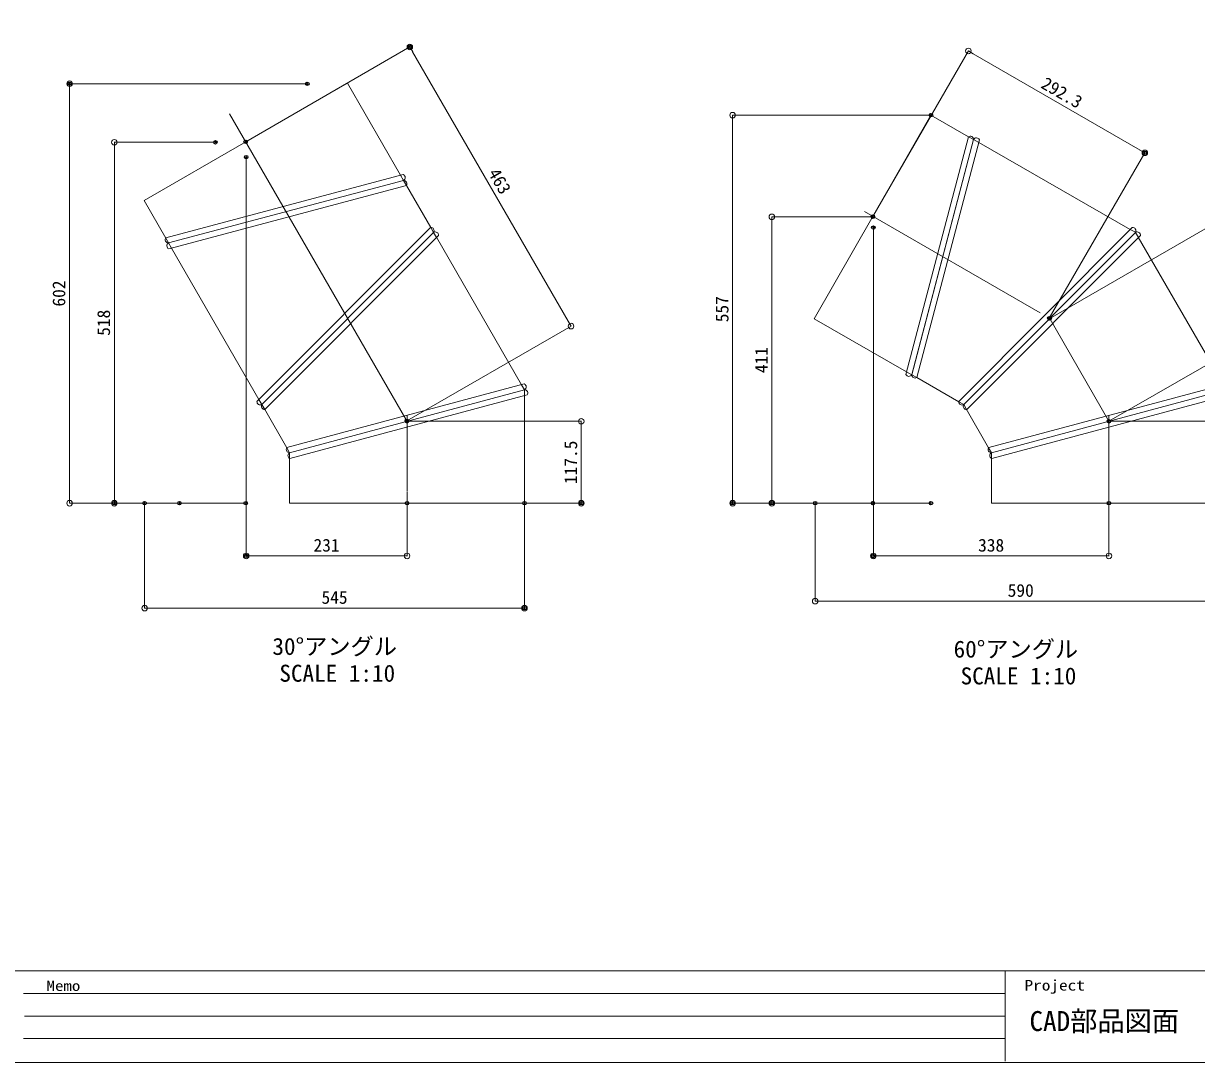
# Model space of a CAD drawing. Units: millimetres, scale not verified. Extents: x 2274 to 6349, y -1382 to 1448.
# Drawn here: x 3280 to 4963, y -1382 to 109 of the extents above; entities that cross this region are included whole.
import ezdxf
from ezdxf.enums import TextEntityAlignment as Align

# ---------------------------------------------------------------- set-up
doc = ezdxf.new("R2010")
doc.units = ezdxf.units.MM
doc.header["$LTSCALE"] = 10
doc.header["$PDMODE"] = 32
doc.header["$PDSIZE"] = 5
doc.linetypes.add('USER3', pattern=[0.75, 0.6, -0.05, 0.05, -0.05])
doc.layers.add('0-0_0', color=7, linetype='Continuous', lineweight=18)
doc.layers.add('0-1_Defpoints', color=7, linetype='Continuous')
doc.styles.add('ＭＳ ゴシック', font='')
doc.styles.get('ＭＳ ゴシック').set_extended_font_data('MS Gothic')

# ---------------------------------------------------------------- blocks, each defined once
blk = doc.blocks.new('A$C713E1B3B')
at = {"layer": '0-0_0'}
for p, q in [((-9.4643, -2.5359), (9.4643, 2.5359)), ((9.6871, 2.1197), (-9.4493, -3.0079)), ((9.4643, 2.06), (9.4643, 2.5359)), ((9.4643, -6.6081), (9.4643, 2.06)), ((-9.4643, -2.9992), (-9.4643, -2.5359))]:
    blk.add_line(p, q, dxfattribs=at)
blk.add_lwpolyline([(-9.4643, -2.9992), (-9.4643, -6.6081), (9.4643, -6.6081)], dxfattribs=at)
for centre, radius, start, end in [((9.4657, 2.2689), 0.2671, 326.06605, 90.2992), ((-9.3333, -2.7676), 0.2661, 119.49174, 240.50826)]:
    blk.add_arc(centre, radius, start, end, dxfattribs=at)
blk = doc.blocks.new('A$C3C5C63D1')
at = {"layer": '0-0_0'}
for p, q in [((-9.6879, 11.7025), (9.4486, 6.5436)), ((-9.4643, 12.1184), (-9.4643, 11.6422)), ((-9.4643, 11.6673), (-9.4643, -2.06)), ((9.4643, 2.9992), (9.4643, 6.6081)), ((-9.6871, -2.1197), (9.4493, 3.0079)), ((9.4643, 2.9992), (9.4643, 2.5359)), ((9.4643, 2.5359), (-9.4643, -2.5359)), ((-9.4643, -2.06), (-9.4643, -2.5359))]:
    blk.add_line(p, q, dxfattribs=at)
blk.add_lwpolyline([(9.4643, 6.5526), (9.4643, 7.0155), (-9.4643, 12.1184)], dxfattribs=at)
for centre, radius, start, end in [((-9.4661, 11.8513), 0.2671, 89.61338, 213.84652), ((9.3329, 6.784), 0.2661, 299.57782, 60.42084), ((9.3138, 2.7563), 0.2857, 58.22818, 61.68989), ((9.3333, 2.7676), 0.2661, 299.49174, 60.50826), ((-9.4657, -2.2689), 0.2671, 146.06605, 270.2992)]:
    blk.add_arc(centre, radius, start, end, dxfattribs=at)
blk = doc.blocks.new('A$C0C421330')
at = {"layer": '0-0_0'}
for p, q in [((-9.4643, 7.3846), (9.4643, 12.4875)), ((9.4643, 12.4875), (9.4643, 12.0114)), ((9.6879, 12.0717), (-9.4486, 6.9127)), ((9.4643, -2.0753), (9.4643, 11.9977)), ((-9.4643, 6.9218), (-9.465, 7.385)), ((-9.4643, 3.0147), (-9.4643, 6.9217)), ((-9.4643, 2.5514), (-9.4643, 3.0143)), ((9.68, -2.1335), (-9.4486, 3.0233)), ((-9.4643, 2.5514), (9.4565, -2.5493)), ((9.4643, -2.5493), (9.4643, -2.0753))]:
    blk.add_line(p, q, dxfattribs=at)
for centre, radius, start, end in [((9.4661, 12.2204), 0.2671, 326.15348, 90.38662), ((-9.3329, 7.1532), 0.2661, 119.57916, 240.42218), ((-9.3142, 7.1649), 0.2857, 238.30789, 241.93705), ((-9.3329, 2.7829), 0.2661, 119.40432, 240.42084), ((-9.3138, 2.7714), 0.2857, 118.14076, 121.60469), ((9.4583, -2.2823), 0.2671, 269.61338, 33.84652)]:
    blk.add_arc(centre, radius, start, end, dxfattribs=at)
blk = doc.blocks.new('A$C2791311D')
at = {"layer": '0-0_0'}
for p, q in [((-9.4643, 6.5085), (-9.4643, -2.0753)), ((-9.68, -2.1335), (9.4476, 3.023)), ((9.4636, 3.0147), (9.4643, 2.5514)), ((9.4643, 2.5514), (-9.4565, -2.5493)), ((-9.465, -2.5518), (-9.465, -2.0755))]:
    blk.add_line(p, q, dxfattribs=at)
blk.add_lwpolyline([(9.4643, 3.0143), (9.4643, 6.5085), (-9.4643, 6.5085)], dxfattribs=at)
for centre, radius, start, end in [((9.3329, 2.7829), 0.2661, 299.57915, 64.48185), ((-9.4583, -2.2823), 0.2671, 146.15347, 270.38661)]:
    blk.add_arc(centre, radius, start, end, dxfattribs=at)
blk = doc.blocks.new('_Origin')
at = {"layer": '0-0_0'}
blk.add_line((0, 0), (-1.429, 0), dxfattribs=at)
blk.add_circle((0, 0), 0.714, dxfattribs=at)
blk = doc.blocks.new('D98')
at = {"layer": '0-0_0', "color": 5}
for p, q in [((-3652.54, 2173.65), (-4059.41, 2173.65)), ((-4059.15, 2162.22), (-4059.15, 1389.44)), ((-3652.54, 1378.01), (-4059.41, 1378.01))]:
    blk.add_line(p, q, dxfattribs=at)
at = {"layer": '0-1_Defpoints'}
for p in [(-3652.45, 2173.65), (-4059.15, 1378.01), (-3652.45, 1378.01)]:
    blk.add_point(p, dxfattribs=at)
at = {"layer": '0-0_0', "xscale": 8, "yscale": 8}
for p, rotation in [((-4059.15, 2173.65), 90), ((-4059.15, 1378.01), 270)]:
    blk.add_blockref('_Origin', p, dxfattribs=dict(at, rotation=rotation))
at = {"layer": '0-0_0', "style": 'ＭＳ ゴシック'}
blk.add_text('557', height=26.18, rotation=90, dxfattribs=at).set_placement((-4059.73, 1749.05), align=Align.BOTTOM_LEFT)
blk = doc.blocks.new('D97')
at = {"layer": '0-0_0', "color": 5}
for p, q in [((-3771.58, 1965.11), (-3978.88, 1965.11)), ((-3978.63, 1953.68), (-3978.63, 1389.44)), ((-3771.58, 1378.01), (-3978.88, 1378.01))]:
    blk.add_line(p, q, dxfattribs=at)
at = {"layer": '0-1_Defpoints'}
for p in [(-3771.5, 1965.11), (-3978.63, 1378.01), (-3771.5, 1378.01)]:
    blk.add_point(p, dxfattribs=at)
at = {"layer": '0-0_0', "xscale": 8, "yscale": 8}
for p, rotation in [((-3978.63, 1965.11), 90), ((-3978.63, 1378.01), 270)]:
    blk.add_blockref('_Origin', p, dxfattribs=dict(at, rotation=rotation))
at = {"layer": '0-0_0', "style": 'ＭＳ ゴシック'}
blk.add_text('411', height=26.18, rotation=90, dxfattribs=at).set_placement((-3979.2, 1644.77), align=Align.BOTTOM_LEFT)
blk = doc.blocks.new('D93')
at = {"layer": '0-0_0', "color": 5}
for p, q in [((-3770.5, 1943.03), (-3770.5, 1269.67)), ((-3287.66, 1377.92), (-3287.66, 1269.67)), ((-3299.08, 1269.92), (-3759.07, 1269.92))]:
    blk.add_line(p, q, dxfattribs=at)
at = {"layer": '0-1_Defpoints'}
for p in [(-3770.5, 1943.12), (-3287.66, 1378.01), (-3770.5, 1269.92)]:
    blk.add_point(p, dxfattribs=at)
at = {"layer": '0-0_0', "xscale": 8, "yscale": 8, "rotation": 180}
blk.add_blockref('_Origin', (-3770.5, 1269.92), dxfattribs=at)
at = {"layer": '0-0_0', "xscale": 8, "yscale": 8}
blk.add_blockref('_Origin', (-3287.66, 1269.92), dxfattribs=at)
at = {"layer": '0-0_0', "style": 'ＭＳ ゴシック'}
blk.add_text('338', height=26.18, dxfattribs=at).set_placement((-3555.86, 1270.95), align=Align.BOTTOM_LEFT)
blk = doc.blocks.new('D94')
at = {"layer": '0-0_0', "color": 5}
for p, q in [((-3889.87, 1377.92), (-3889.87, 1177.09)), ((-3046.94, 1377.92), (-3046.94, 1177.09)), ((-3878.44, 1177.35), (-3058.37, 1177.35))]:
    blk.add_line(p, q, dxfattribs=at)
at = {"layer": '0-1_Defpoints'}
for p in [(-3889.87, 1378.01), (-3046.94, 1378.01), (-3046.94, 1177.35)]:
    blk.add_point(p, dxfattribs=at)
at = {"layer": '0-0_0', "xscale": 8, "yscale": 8, "rotation": 180}
blk.add_blockref('_Origin', (-3889.87, 1177.35), dxfattribs=at)
at = {"layer": '0-0_0', "xscale": 8, "yscale": 8}
blk.add_blockref('_Origin', (-3046.94, 1177.35), dxfattribs=at)
at = {"layer": '0-0_0', "style": 'ＭＳ ゴシック'}
blk.add_text('590', height=26.18, dxfattribs=at).set_placement((-3495.19, 1178.37), align=Align.BOTTOM_LEFT)
blk = doc.blocks.new('D91')
at = {"layer": '0-0_0', "color": 5}
for p, q in [((-3287.57, 1545.94), (-2930.34, 1545.94)), ((-2930.6, 1534.51), (-2930.6, 1389.44)), ((-3287.66, 1378.01), (-2930.34, 1378.01))]:
    blk.add_line(p, q, dxfattribs=at)
at = {"layer": '0-1_Defpoints'}
for p in [(-3287.66, 1545.94), (-3287.75, 1378.01), (-2930.6, 1378.01)]:
    blk.add_point(p, dxfattribs=at)
at = {"layer": '0-0_0', "xscale": 8, "yscale": 8}
for p, rotation in [((-2930.6, 1545.94), 90), ((-2930.6, 1378.01), 270)]:
    blk.add_blockref('_Origin', p, dxfattribs=dict(at, rotation=rotation))
at = {"layer": '0-0_0', "style": 'ＭＳ ゴシック'}
blk.add_text('117.5', height=26.18, rotation=90, dxfattribs=at).set_placement((-2931.18, 1417.33), align=Align.BOTTOM_LEFT)
blk = doc.blocks.new('D95')
at = {"layer": '0-0_0', "color": 5}
for p, q in [((-3409.09, 1756.77), (-3067.87, 1953.61)), ((-2952.29, 1752.73), (-3062.38, 1943.58)), ((-3287.58, 1546.12), (-2946.36, 1742.96))]:
    blk.add_line(p, q, dxfattribs=at)
at = {"layer": '0-1_Defpoints'}
for p in [(-3068.09, 1953.48), (-3409.17, 1756.73), (-3287.66, 1546.08)]:
    blk.add_point(p, dxfattribs=at)
at = {"layer": '0-0_0', "xscale": 8, "yscale": 8}
for p, rotation in [((-3068.09, 1953.48), 119.97896), ((-2946.58, 1742.83), 299.97896)]:
    blk.add_blockref('_Origin', p, dxfattribs=dict(at, rotation=rotation))
at = {"layer": '0-0_0', "style": 'ＭＳ ゴシック'}
blk.add_text('170.2', height=26.18, rotation=299.979, dxfattribs=at).set_placement((-3028.75, 1887.34), align=Align.BOTTOM_LEFT)
blk = doc.blocks.new('D96')
at = {"layer": '0-0_0', "color": 5}
for p, q in [((-3771.54, 1966.04), (-3575.61, 2305.4)), ((-3565.84, 2299.46), (-3223.98, 2102.08)), ((-3409.89, 1757.24), (-3213.96, 2096.59))]:
    blk.add_line(p, q, dxfattribs=at)
at = {"layer": '0-1_Defpoints'}
for p in [(-3214.09, 2096.37), (-3771.58, 1965.97), (-3409.94, 1757.16)]:
    blk.add_point(p, dxfattribs=at)
at = {"layer": '0-0_0', "xscale": 8, "yscale": 8}
for p, rotation in [((-3575.73, 2305.18), 149.99907), ((-3214.09, 2096.37), 329.99907)]:
    blk.add_blockref('_Origin', p, dxfattribs=dict(at, rotation=rotation))
at = {"layer": '0-0_0', "style": 'ＭＳ ゴシック'}
blk.add_text('292.3', height=26.18, rotation=329.999, dxfattribs=at).set_placement((-3433.06, 2223.98), align=Align.BOTTOM_LEFT)
blk = doc.blocks.new('D88')
at = {"layer": '0-0_0', "color": 5}
for p, q in [((-5057.2, 2119.06), (-4720.5, 2313.46)), ((-4396.08, 1751.03), (-4715.01, 2303.43)), ((-4726.84, 1546.87), (-4390.14, 1741.26))]:
    blk.add_line(p, q, dxfattribs=at)
at = {"layer": '0-1_Defpoints'}
for p in [(-4720.72, 2313.33), (-5057.28, 2119.02), (-4726.92, 1546.82)]:
    blk.add_point(p, dxfattribs=at)
at = {"layer": '0-0_0', "xscale": 8, "yscale": 8}
for p, rotation in [((-4720.72, 2313.33), 119.99999), ((-4390.36, 1741.13), 299.99999)]:
    blk.add_blockref('_Origin', p, dxfattribs=dict(at, rotation=rotation))
at = {"layer": '0-0_0', "style": 'ＭＳ ゴシック'}
blk.add_text('463', height=26.18, rotation=300, dxfattribs=at).set_placement((-4568.04, 2050.94), align=Align.BOTTOM_LEFT)
blk = doc.blocks.new('D86')
at = {"layer": '0-0_0', "color": 5}
for p, q in [((-5056.42, 2087.55), (-5056.42, 1269.74)), ((-4726.49, 1377.92), (-4726.49, 1269.74)), ((-4737.92, 1270), (-5044.99, 1270))]:
    blk.add_line(p, q, dxfattribs=at)
at = {"layer": '0-1_Defpoints'}
for p in [(-5056.42, 2087.64), (-4726.49, 1378.01), (-5056.42, 1270)]:
    blk.add_point(p, dxfattribs=at)
at = {"layer": '0-0_0', "xscale": 8, "yscale": 8, "rotation": 180}
blk.add_blockref('_Origin', (-5056.42, 1270), dxfattribs=at)
at = {"layer": '0-0_0', "xscale": 8, "yscale": 8}
blk.add_blockref('_Origin', (-4726.49, 1270), dxfattribs=at)
at = {"layer": '0-0_0', "style": 'ＭＳ ゴシック'}
blk.add_text('231', height=26.18, dxfattribs=at).set_placement((-4918.24, 1271.02), align=Align.BOTTOM_LEFT)
blk = doc.blocks.new('D90')
at = {"layer": '0-0_0', "color": 5}
for p, q in [((-4931.18, 2237.96), (-5418.53, 2237.96)), ((-5418.27, 1389.44), (-5418.27, 2226.53)), ((-5193.23, 1378.01), (-5418.53, 1378.01))]:
    blk.add_line(p, q, dxfattribs=at)
at = {"layer": '0-1_Defpoints'}
for p in [(-5418.27, 2237.96), (-4931.09, 2237.96), (-5193.14, 1378.01)]:
    blk.add_point(p, dxfattribs=at)
at = {"layer": '0-0_0', "xscale": 8, "yscale": 8}
for p, rotation in [((-5418.27, 2237.96), 90), ((-5418.27, 1378.01), 270)]:
    blk.add_blockref('_Origin', p, dxfattribs=dict(at, rotation=rotation))
at = {"layer": '0-0_0', "style": 'ＭＳ ゴシック'}
blk.add_text('602', height=26.18, rotation=90, dxfattribs=at).set_placement((-5419.3, 1781.2), align=Align.BOTTOM_LEFT)
blk = doc.blocks.new('D89')
at = {"layer": '0-0_0', "color": 5}
for p, q in [((-5119.43, 2118.02), (-5326.81, 2118.02)), ((-5326.55, 2106.59), (-5326.55, 1389.44)), ((-5057.37, 1378.01), (-5326.81, 1378.01))]:
    blk.add_line(p, q, dxfattribs=at)
at = {"layer": '0-1_Defpoints'}
for p in [(-5119.34, 2118.02), (-5326.55, 1378.01), (-5057.28, 1378.01)]:
    blk.add_point(p, dxfattribs=at)
at = {"layer": '0-0_0', "xscale": 8, "yscale": 8}
for p, rotation in [((-5326.55, 2118.02), 90), ((-5326.55, 1378.01), 270)]:
    blk.add_blockref('_Origin', p, dxfattribs=dict(at, rotation=rotation))
at = {"layer": '0-0_0', "style": 'ＭＳ ゴシック'}
blk.add_text('518', height=26.18, rotation=90, dxfattribs=at).set_placement((-5327.58, 1721.23), align=Align.BOTTOM_LEFT)
blk = doc.blocks.new('D87')
at = {"layer": '0-0_0', "color": 5}
for p, q in [((-4726.4, 1545.94), (-4369.18, 1545.94)), ((-4369.44, 1534.51), (-4369.44, 1389.44)), ((-4726.49, 1378.01), (-4369.18, 1378.01))]:
    blk.add_line(p, q, dxfattribs=at)
at = {"layer": '0-1_Defpoints'}
for p in [(-4726.49, 1545.94), (-4726.58, 1378.01), (-4369.44, 1378.01)]:
    blk.add_point(p, dxfattribs=at)
at = {"layer": '0-0_0', "xscale": 8, "yscale": 8}
for p, rotation in [((-4369.44, 1545.94), 90), ((-4369.44, 1378.01), 270)]:
    blk.add_blockref('_Origin', p, dxfattribs=dict(at, rotation=rotation))
at = {"layer": '0-0_0', "style": 'ＭＳ ゴシック'}
blk.add_text('117.5', height=26.18, rotation=90, dxfattribs=at).set_placement((-4370.02, 1417.33), align=Align.BOTTOM_LEFT)
blk = doc.blocks.new('D85')
at = {"layer": '0-0_0', "color": 5}
for p, q in [((-5264.42, 1377.92), (-5264.42, 1162.75)), ((-4485.78, 1377.92), (-4485.78, 1162.75)), ((-5252.99, 1163.01), (-4497.21, 1163.01))]:
    blk.add_line(p, q, dxfattribs=at)
at = {"layer": '0-1_Defpoints'}
for p in [(-5264.42, 1378.01), (-4485.78, 1378.01), (-4485.78, 1163.01)]:
    blk.add_point(p, dxfattribs=at)
at = {"layer": '0-0_0', "xscale": 8, "yscale": 8, "rotation": 180}
blk.add_blockref('_Origin', (-5264.42, 1163.01), dxfattribs=at)
at = {"layer": '0-0_0', "xscale": 8, "yscale": 8}
blk.add_blockref('_Origin', (-4485.78, 1163.01), dxfattribs=at)
at = {"layer": '0-0_0', "style": 'ＭＳ ゴシック'}
blk.add_text('545', height=26.18, dxfattribs=at).set_placement((-4901.88, 1164.04), align=Align.BOTTOM_LEFT)

msp = doc.modelspace()

# ---------------------------------------------------------------- linework, layer by layer
at = {"layer": '0-0_0'}
for p, q in [((3575.68, -20.78), (3828.64, -458.92)), ((4486.65, -160.84), (4738.67, -306.34)), ((3745.09, -314.2), (3744.71, -314.58)), ((3745.39, -313.9), (3745.09, -314.2)), ((4751.02, -312.02), (4837.49, -461.79)), ((4837.48, -453.3), (4837.48, -598.87)), ((3661.79, -579.42), (3998.79, -579.42)), ((4668.98, -579.42), (5005.98, -579.42))]:
    msp.add_line(p, q, dxfattribs=at)
at = {"layer": '0-0_0', "linetype": 'USER3'}
msp.add_line((3830.29, -621.32), (3830.29, -453.3), dxfattribs=at)
at = {"layer": '0-0_0', "color": 2}
msp.add_line((2343.76, -1250.5), (6348.76, -1250.5), dxfattribs=at)
at = {"layer": '0-0_0', "color": 6}
msp.add_line((4688.76, -1250.5), (4688.76, -1380.12), dxfattribs=at)
at = {"layer": '0-0_0', "color": 4}
for p, q in [((3279.9, -1282.9), (4688.76, -1282.9)), ((3281.14, -1315.31), (4688.76, -1315.31)), ((3279.9, -1347.71), (4688.76, -1347.71))]:
    msp.add_line(p, q, dxfattribs=at)
at = {"layer": '0-0_0', "color": 6}
msp.add_lwpolyline([(2273.76, 1447.96), (6348.76, 1447.96), (6348.76, -1382.04), (2273.76, -1382.04)], close=True, dxfattribs=at)
msp.add_lwpolyline([(2273.76, -1250.5), (6348.76, -1250.5), (6348.76, -1380.12)], dxfattribs=at)
at = {"layer": '0-0_0'}
for p in [(3598.74, -60.71), (4498.79, -167.85)]:
    msp.add_point(p, dxfattribs=at)

# ---------------------------------------------------------------- block references
for name, p, xscale, yscale in [('D88', (7138.84, -1544.02), 0.7, 0.7), ('D96', (7138.84, -1544.02), 0.7, 0.7), ('D90', (7138.84, -1544.02), 0.7, 0.7), ('D98', (7138.84, -1544.02), 0.7, 0.7), ('D89', (7138.84, -1544.02), 0.7, 0.7), ('D86', (7138.84, -1544.02), 0.7, 0.7), ('D97', (7138.84, -1544.02), 0.7, 0.7), ('D93', (7138.84, -1544.02), 0.7, 0.7), ('D95', (7138.84, -1544.02), 0.7, 0.7), ('A$C713E1B3B', (3830.29, -461.77), 17.80377, 17.80377), ('A$C713E1B3B', (4837.48, -461.77), 17.80377, 17.80377), ('D87', (7138.84, -1544.02), 0.7, 0.7), ('D91', (7138.84, -1544.02), 0.7, 0.7), ('D85', (7138.84, -1544.02), 0.7, 0.7), ('D94', (7138.84, -1544.02), 0.7, 0.7)]:
    msp.add_blockref(name, p, dxfattribs=dict(at, xscale=xscale, yscale=yscale))
at = {"layer": '0-0_0', "yscale": 17.80377}
for name, p, xscale, rotation in [('A$C2791311D', (3656.68, -161.06), -17.80377, 30), ('A$C2791311D', (4598.85, -226.28), 17.80377, 60.17484), ('A$C0C421330', (3745.13, -314.26), -17.80377, 30), ('A$C0C421330', (4752.31, -314.26), 17.80377, 60.17484), ('A$C3C5C63D1', (3830.29, -461.77), -17.80377, 30), ('A$C3C5C63D1', (4837.48, -461.77), -17.80377, 30)]:
    msp.add_blockref(name, p, dxfattribs=dict(at, xscale=xscale, rotation=rotation))

# ---------------------------------------------------------------- texts
at = {"layer": '0-0_0', "style": 'ＭＳ ゴシック'}
for s, height, p in [('30°アングル', 24.42, (3637.08, -804.4)), ('60°アングル', 24.42, (4614.55, -808.24)), ('SCALE 1:10', 24.42, (3647.07, -842.91)), ('SCALE 1:10', 24.42, (4624.55, -846.75)), ('CAD部品図面', 28.63, (4723.45, -1345.41))]:
    msp.add_text(s, height=height, dxfattribs=at).set_placement(p, align=Align.BOTTOM_LEFT)
at = {"layer": '0-0_0', "style": 'ＭＳ ゴシック', "width": 1.2}
for s, height, p in [('Memo', 14.83, (3312.99, -1283.74)), ('Project', 15.15, (4716.37, -1283.29))]:
    msp.add_text(s, height=height, dxfattribs=at).set_placement(p, align=Align.BOTTOM_LEFT)

doc.saveas('drawing.dxf')
